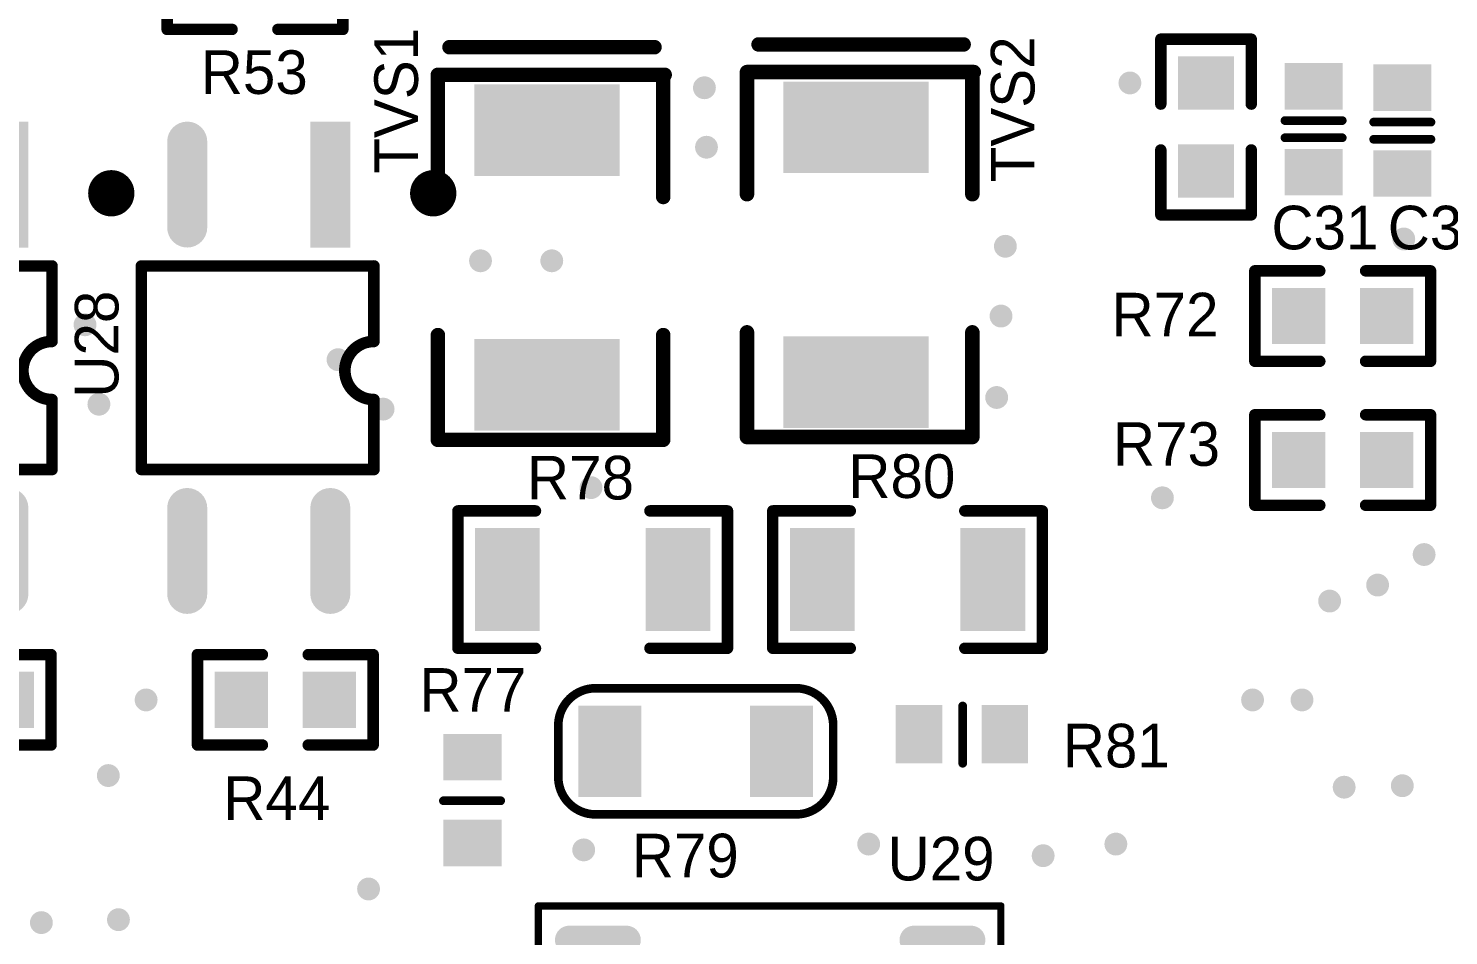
# Model space of a CAD drawing. Header units: millimetres. Extents: x -0.01 to 7.72, y -0.26 to 4.6.
# Drawn here: x 3.572 to 4.549, y 3.046 to 3.67 of the extents above; entities that cross this region are included whole.
import ezdxf

# ---------------------------------------------------------------- set-up
doc = ezdxf.new("R2010")
doc.units = ezdxf.units.MM
doc.header["$MEASUREMENT"] = 0
for name, color, linetype in [('TopOverlay', 2, 'Continuous'), ('TopPaste', 8, 'Continuous'), ('ViaHoleLayer', 16, 'Continuous')]:
    doc.layers.add(name, color=color, linetype=linetype)

# ---------------------------------------------------------------- blocks, each defined once
blk = doc.blocks.new('C0603SW_29')
at = {"layer": 'TopPaste'}
for points in [[(-0.016, -0.02), (-0.016, 0.02), (0.016, 0.02), (0.016, -0.02)], [(0.043, -0.02), (0.043, 0.02), (0.075, 0.02), (0.075, -0.02)]]:
    blk.add_hatch(color=8, dxfattribs=at).paths.add_polyline_path(points)
at = {"layer": 'TopOverlay', "const_width": 0.003}
for points in [[(0.02212, 0.01969, 1), (0.02512, 0.01969, 1)], [(0.03393, 0.01969, 1), (0.03693, 0.01969, 1)], [(0.02212, -0.01969, 1), (0.02512, -0.01969, 1)], [(0.03393, -0.01969, 1), (0.03693, -0.01969, 1)]]:
    blk.add_lwpolyline(points, format="xyb", close=True, dxfattribs=at)
at = {"layer": 'TopOverlay', "const_width": 0.006}
for points in [[(0.02362, 0.01969), (0.02362, -0.01969)], [(0.03543, 0.01969), (0.03543, -0.01969)]]:
    blk.add_lwpolyline(points, dxfattribs=at)
blk = doc.blocks.new('C0603SW_30')
at = {"layer": 'TopPaste'}
for points in [[(-0.016, -0.02), (-0.016, 0.02), (0.016, 0.02), (0.016, -0.02)], [(0.043, -0.02), (0.043, 0.02), (0.075, 0.02), (0.075, -0.02)]]:
    blk.add_hatch(color=8, dxfattribs=at).paths.add_polyline_path(points)
at = {"layer": 'TopOverlay', "const_width": 0.003}
for points in [[(0.02212, 0.01969, 1), (0.02512, 0.01969, 1)], [(0.03393, 0.01969, 1), (0.03693, 0.01969, 1)], [(0.02212, -0.01969, 1), (0.02512, -0.01969, 1)], [(0.03393, -0.01969, 1), (0.03693, -0.01969, 1)]]:
    blk.add_lwpolyline(points, format="xyb", close=True, dxfattribs=at)
at = {"layer": 'TopOverlay', "const_width": 0.006}
for points in [[(0.02362, -0.01969), (0.02362, 0.01969)], [(0.03543, -0.01969), (0.03543, 0.01969)]]:
    blk.add_lwpolyline(points, dxfattribs=at)
blk = doc.blocks.new('LC_0603_R_71')
at = {"layer": 'TopPaste'}
for points in [[(-0.04862, 0.01929), (-0.01201, 0.01929), (-0.01201, -0.01929), (-0.04862, -0.01929)], [(0.01201, 0.01929), (0.04862, 0.01929), (0.04862, -0.01929), (0.01201, -0.01929)]]:
    blk.add_hatch(color=8, dxfattribs=at).paths.add_polyline_path(points)
at = {"layer": 'TopOverlay', "const_width": 0.00787}
for points in [[(-0.06043, -0.0311), (-0.06043, 0.0311)], [(-0.01575, 0.0311), (-0.06043, 0.0311)], [(0.01575, 0.0311), (0.06043, 0.0311)], [(0.06043, -0.0311), (0.06043, 0.0311)], [(-0.01575, -0.0311), (-0.06043, -0.0311)], [(0.01575, -0.0311), (0.06043, -0.0311)]]:
    blk.add_lwpolyline(points, dxfattribs=at)
at = {"layer": 'TopOverlay', "const_width": 0.00394}
for points in [[(-0.0624, 0.0311, 1), (-0.05846, 0.0311, 1)], [(-0.0624, 0.0311, 1), (-0.05846, 0.0311, 1)], [(-0.01772, 0.0311, 1), (-0.01378, 0.0311, 1)], [(0.01378, 0.0311, 1), (0.01772, 0.0311, 1)], [(0.05846, 0.0311, 1), (0.0624, 0.0311, 1)], [(0.05846, 0.0311, 1), (0.0624, 0.0311, 1)], [(-0.0624, -0.0311, 1), (-0.05846, -0.0311, 1)], [(-0.0624, -0.0311, 1), (-0.05846, -0.0311, 1)], [(-0.01772, -0.0311, 1), (-0.01378, -0.0311, 1)], [(0.01378, -0.0311, 1), (0.01772, -0.0311, 1)], [(0.05846, -0.0311, 1), (0.0624, -0.0311, 1)], [(0.05846, -0.0311, 1), (0.0624, -0.0311, 1)]]:
    blk.add_lwpolyline(points, format="xyb", close=True, dxfattribs=at)
blk = doc.blocks.new('LC_0603_R_143')
at = {"layer": 'TopPaste'}
for points in [[(-0.04862, 0.01929), (-0.01201, 0.01929), (-0.01201, -0.01929), (-0.04862, -0.01929)], [(0.01201, 0.01929), (0.04862, 0.01929), (0.04862, -0.01929), (0.01201, -0.01929)]]:
    blk.add_hatch(color=8, dxfattribs=at).paths.add_polyline_path(points)
at = {"layer": 'TopOverlay', "const_width": 0.00787}
for points in [[(-0.06043, -0.0311), (-0.06043, 0.0311)], [(-0.06043, 0.0311), (-0.01575, 0.0311)], [(0.01575, 0.0311), (0.06043, 0.0311)], [(0.06043, -0.0311), (0.06043, 0.0311)], [(-0.06043, -0.0311), (-0.01575, -0.0311)], [(0.01575, -0.0311), (0.06043, -0.0311)]]:
    blk.add_lwpolyline(points, dxfattribs=at)
at = {"layer": 'TopOverlay', "const_width": 0.00394}
for points in [[(-0.0624, 0.0311, 1), (-0.05846, 0.0311, 1)], [(-0.0624, 0.0311, 1), (-0.05846, 0.0311, 1)], [(-0.01772, 0.0311, 1), (-0.01378, 0.0311, 1)], [(0.01378, 0.0311, 1), (0.01772, 0.0311, 1)], [(0.05846, 0.0311, 1), (0.0624, 0.0311, 1)], [(0.05846, 0.0311, 1), (0.0624, 0.0311, 1)], [(-0.0624, -0.0311, 1), (-0.05846, -0.0311, 1)], [(-0.0624, -0.0311, 1), (-0.05846, -0.0311, 1)], [(-0.01772, -0.0311, 1), (-0.01378, -0.0311, 1)], [(0.01378, -0.0311, 1), (0.01772, -0.0311, 1)], [(0.05846, -0.0311, 1), (0.0624, -0.0311, 1)], [(0.05846, -0.0311, 1), (0.0624, -0.0311, 1)]]:
    blk.add_lwpolyline(points, format="xyb", close=True, dxfattribs=at)
blk = doc.blocks.new('LC_0603_R_145')
at = {"layer": 'TopPaste'}
for points in [[(-0.04862, 0.01929), (-0.01201, 0.01929), (-0.01201, -0.01929), (-0.04862, -0.01929)], [(0.01201, 0.01929), (0.04862, 0.01929), (0.04862, -0.01929), (0.01201, -0.01929)]]:
    blk.add_hatch(color=8, dxfattribs=at).paths.add_polyline_path(points)
at = {"layer": 'TopOverlay', "const_width": 0.00787}
for points in [[(-0.06043, -0.0311), (-0.06043, 0.0311)], [(-0.06043, 0.0311), (-0.01575, 0.0311)], [(0.01575, 0.0311), (0.06043, 0.0311)], [(0.06043, -0.0311), (0.06043, 0.0311)], [(-0.06043, -0.0311), (-0.01575, -0.0311)], [(0.01575, -0.0311), (0.06043, -0.0311)]]:
    blk.add_lwpolyline(points, dxfattribs=at)
at = {"layer": 'TopOverlay', "const_width": 0.00394}
for points in [[(-0.0624, 0.0311, 1), (-0.05846, 0.0311, 1)], [(-0.0624, 0.0311, 1), (-0.05846, 0.0311, 1)], [(-0.01772, 0.0311, 1), (-0.01378, 0.0311, 1)], [(0.01378, 0.0311, 1), (0.01772, 0.0311, 1)], [(0.05846, 0.0311, 1), (0.0624, 0.0311, 1)], [(0.05846, 0.0311, 1), (0.0624, 0.0311, 1)], [(-0.0624, -0.0311, 1), (-0.05846, -0.0311, 1)], [(-0.0624, -0.0311, 1), (-0.05846, -0.0311, 1)], [(-0.01772, -0.0311, 1), (-0.01378, -0.0311, 1)], [(0.01378, -0.0311, 1), (0.01772, -0.0311, 1)], [(0.05846, -0.0311, 1), (0.0624, -0.0311, 1)], [(0.05846, -0.0311, 1), (0.0624, -0.0311, 1)]]:
    blk.add_lwpolyline(points, format="xyb", close=True, dxfattribs=at)
blk = doc.blocks.new('LC_0603_R_154')
at = {"layer": 'TopPaste'}
for points in [[(-0.04862, 0.01929), (-0.01201, 0.01929), (-0.01201, -0.01929), (-0.04862, -0.01929)], [(0.01201, 0.01929), (0.04862, 0.01929), (0.04862, -0.01929), (0.01201, -0.01929)]]:
    blk.add_hatch(color=8, dxfattribs=at).paths.add_polyline_path(points)
at = {"layer": 'TopOverlay', "const_width": 0.00787}
for points in [[(-0.06043, -0.0311), (-0.06043, 0.0311)], [(-0.06043, 0.0311), (-0.01575, 0.0311)], [(0.01575, 0.0311), (0.06043, 0.0311)], [(0.06043, -0.0311), (0.06043, 0.0311)], [(-0.06043, -0.0311), (-0.01575, -0.0311)], [(0.01575, -0.0311), (0.06043, -0.0311)]]:
    blk.add_lwpolyline(points, dxfattribs=at)
at = {"layer": 'TopOverlay', "const_width": 0.00394}
for points in [[(-0.0624, 0.0311, 1), (-0.05846, 0.0311, 1)], [(-0.0624, 0.0311, 1), (-0.05846, 0.0311, 1)], [(-0.01772, 0.0311, 1), (-0.01378, 0.0311, 1)], [(0.01378, 0.0311, 1), (0.01772, 0.0311, 1)], [(0.05846, 0.0311, 1), (0.0624, 0.0311, 1)], [(0.05846, 0.0311, 1), (0.0624, 0.0311, 1)], [(-0.0624, -0.0311, 1), (-0.05846, -0.0311, 1)], [(-0.0624, -0.0311, 1), (-0.05846, -0.0311, 1)], [(-0.01772, -0.0311, 1), (-0.01378, -0.0311, 1)], [(0.01378, -0.0311, 1), (0.01772, -0.0311, 1)], [(0.05846, -0.0311, 1), (0.0624, -0.0311, 1)], [(0.05846, -0.0311, 1), (0.0624, -0.0311, 1)]]:
    blk.add_lwpolyline(points, format="xyb", close=True, dxfattribs=at)
blk = doc.blocks.new('LC_0603_R_173')
at = {"layer": 'TopPaste'}
for points in [[(-0.04862, 0.01929), (-0.01201, 0.01929), (-0.01201, -0.01929), (-0.04862, -0.01929)], [(0.01201, 0.01929), (0.04862, 0.01929), (0.04862, -0.01929), (0.01201, -0.01929)]]:
    blk.add_hatch(color=8, dxfattribs=at).paths.add_polyline_path(points)
at = {"layer": 'TopOverlay', "const_width": 0.00787}
for points in [[(-0.06043, -0.0311), (-0.06043, 0.0311)], [(-0.06043, 0.0311), (-0.01575, 0.0311)], [(0.01575, 0.0311), (0.06043, 0.0311)], [(0.06043, -0.0311), (0.06043, 0.0311)], [(-0.06043, -0.0311), (-0.01575, -0.0311)], [(0.01575, -0.0311), (0.06043, -0.0311)]]:
    blk.add_lwpolyline(points, dxfattribs=at)
at = {"layer": 'TopOverlay', "const_width": 0.00394}
for points in [[(-0.0624, 0.0311, 1), (-0.05846, 0.0311, 1)], [(-0.0624, 0.0311, 1), (-0.05846, 0.0311, 1)], [(-0.01772, 0.0311, 1), (-0.01378, 0.0311, 1)], [(0.01378, 0.0311, 1), (0.01772, 0.0311, 1)], [(0.05846, 0.0311, 1), (0.0624, 0.0311, 1)], [(0.05846, 0.0311, 1), (0.0624, 0.0311, 1)], [(-0.0624, -0.0311, 1), (-0.05846, -0.0311, 1)], [(-0.0624, -0.0311, 1), (-0.05846, -0.0311, 1)], [(-0.01772, -0.0311, 1), (-0.01378, -0.0311, 1)], [(0.01378, -0.0311, 1), (0.01772, -0.0311, 1)], [(0.05846, -0.0311, 1), (0.0624, -0.0311, 1)], [(0.05846, -0.0311, 1), (0.0624, -0.0311, 1)]]:
    blk.add_lwpolyline(points, format="xyb", close=True, dxfattribs=at)
blk = doc.blocks.new('LC_0603_R_174')
at = {"layer": 'TopPaste'}
for points in [[(-0.04862, 0.01929), (-0.01201, 0.01929), (-0.01201, -0.01929), (-0.04862, -0.01929)], [(0.01201, 0.01929), (0.04862, 0.01929), (0.04862, -0.01929), (0.01201, -0.01929)]]:
    blk.add_hatch(color=8, dxfattribs=at).paths.add_polyline_path(points)
at = {"layer": 'TopOverlay', "const_width": 0.00787}
for points in [[(-0.06043, -0.0311), (-0.06043, 0.0311)], [(-0.06043, 0.0311), (-0.01575, 0.0311)], [(0.01575, 0.0311), (0.06043, 0.0311)], [(0.06043, -0.0311), (0.06043, 0.0311)], [(-0.06043, -0.0311), (-0.01575, -0.0311)], [(0.01575, -0.0311), (0.06043, -0.0311)]]:
    blk.add_lwpolyline(points, dxfattribs=at)
at = {"layer": 'TopOverlay', "const_width": 0.00394}
for points in [[(-0.0624, 0.0311, 1), (-0.05846, 0.0311, 1)], [(-0.0624, 0.0311, 1), (-0.05846, 0.0311, 1)], [(-0.01772, 0.0311, 1), (-0.01378, 0.0311, 1)], [(0.01378, 0.0311, 1), (0.01772, 0.0311, 1)], [(0.05846, 0.0311, 1), (0.0624, 0.0311, 1)], [(0.05846, 0.0311, 1), (0.0624, 0.0311, 1)], [(-0.0624, -0.0311, 1), (-0.05846, -0.0311, 1)], [(-0.0624, -0.0311, 1), (-0.05846, -0.0311, 1)], [(-0.01772, -0.0311, 1), (-0.01378, -0.0311, 1)], [(0.01378, -0.0311, 1), (0.01772, -0.0311, 1)], [(0.05846, -0.0311, 1), (0.0624, -0.0311, 1)], [(0.05846, -0.0311, 1), (0.0624, -0.0311, 1)]]:
    blk.add_lwpolyline(points, format="xyb", close=True, dxfattribs=at)
blk = doc.blocks.new('R0603SW_178')
at = {"layer": 'TopPaste'}
for points in [[(-0.016, -0.02), (-0.016, 0.02), (0.016, 0.02), (0.016, -0.02)], [(0.043, -0.02), (0.043, 0.02), (0.075, 0.02), (0.075, -0.02)]]:
    blk.add_hatch(color=8, dxfattribs=at).paths.add_polyline_path(points)
at = {"layer": 'TopOverlay', "const_width": 0.006}
blk.add_lwpolyline([(0.029, 0.02), (0.029, -0.01937)], dxfattribs=at)
at = {"layer": 'TopOverlay', "const_width": 0.003}
for points in [[(0.0275, 0.02, 1), (0.0305, 0.02, 1)], [(0.0275, -0.01937, 1), (0.0305, -0.01937, 1)]]:
    blk.add_lwpolyline(points, format="xyb", close=True, dxfattribs=at)
blk = doc.blocks.new('1206_R_179')
at = {"layer": 'TopPaste'}
for points in [[(-0.08091, 0.03543), (-0.03642, 0.03543), (-0.03642, -0.03543), (-0.08091, -0.03543)], [(0.03642, 0.03543), (0.08091, 0.03543), (0.08091, -0.03543), (0.03642, -0.03543)]]:
    blk.add_hatch(color=8, dxfattribs=at).paths.add_polyline_path(points)
at = {"layer": 'TopOverlay', "const_width": 0.00787}
for points in [[(-0.03937, 0.04724), (-0.09272, 0.04724)], [(-0.09272, 0.04724), (-0.09272, -0.04724)], [(0.09272, 0.04724), (0.03937, 0.04724)], [(0.09272, 0.04724), (0.09272, -0.04724)], [(-0.03937, -0.04724), (-0.09272, -0.04724)], [(0.09272, -0.04724), (0.03937, -0.04724)]]:
    blk.add_lwpolyline(points, dxfattribs=at)
at = {"layer": 'TopOverlay', "const_width": 0.00394}
for points in [[(-0.09469, 0.04724, 1), (-0.09075, 0.04724, 1)], [(-0.09469, 0.04724, 1), (-0.09075, 0.04724, 1)], [(-0.04134, 0.04724, 1), (-0.0374, 0.04724, 1)], [(0.0374, 0.04724, 1), (0.04134, 0.04724, 1)], [(0.09075, 0.04724, 1), (0.09469, 0.04724, 1)], [(0.09075, 0.04724, 1), (0.09469, 0.04724, 1)], [(-0.09469, -0.04724, 1), (-0.09075, -0.04724, 1)], [(-0.09469, -0.04724, 1), (-0.09075, -0.04724, 1)], [(-0.04134, -0.04724, 1), (-0.0374, -0.04724, 1)], [(0.0374, -0.04724, 1), (0.04134, -0.04724, 1)], [(0.09075, -0.04724, 1), (0.09469, -0.04724, 1)], [(0.09075, -0.04724, 1), (0.09469, -0.04724, 1)]]:
    blk.add_lwpolyline(points, format="xyb", close=True, dxfattribs=at)
blk = doc.blocks.new('R1206_180')
at = {"layer": 'TopPaste'}
for points in [[(-0.08071, 0.0315), (-0.0374, 0.0315), (-0.0374, -0.03149), (-0.08071, -0.03149)], [(0.0374, 0.0315), (0.08071, 0.0315), (0.08071, -0.03149), (0.0374, -0.03149)]]:
    blk.add_hatch(color=8, dxfattribs=at).paths.add_polyline_path(points)
at = {"layer": 'TopOverlay', "const_width": 0.00591}
for points in [[(-0.09449, 0.01969, -0.414215), (-0.06693, 0.04331)], [(0.06693, 0.04331, -0.414215), (0.09449, 0.01969)], [(-0.06693, -0.04331, -0.414215), (-0.09449, -0.01968)], [(0.09449, -0.01968, -0.414215), (0.06693, -0.04331)]]:
    blk.add_lwpolyline(points, format="xyb", dxfattribs=at)
for points in [[(0, 0.04331), (-0.06693, 0.04331)], [(0.06693, 0.04331), (-0.06693, 0.04331)], [(-0.09449, 0.01969), (-0.09449, -0.01968)], [(0.09449, 0.01969), (0.09449, -0.01968)], [(0.06693, -0.04331), (-0.06693, -0.04331)]]:
    blk.add_lwpolyline(points, dxfattribs=at)
at = {"layer": 'TopOverlay', "const_width": 0.00295}
for points in [[(-0.06841, 0.04331, 1), (-0.06545, 0.04331, 1)], [(-0.06841, 0.04331, 1), (-0.06545, 0.04331, 1)], [(-0.06841, 0.04331, 1), (-0.06545, 0.04331, 1)], [(-0.00148, 0.04331, 1), (0.00147, 0.04331, 1)], [(0.06545, 0.04331, 1), (0.0684, 0.04331, 1)], [(0.06545, 0.04331, 1), (0.06841, 0.04331, 1)], [(-0.09597, 0.01969, 1), (-0.09301, 0.01969, 1)], [(-0.09596, 0.01969, 1), (-0.09301, 0.01969, 1)], [(0.09301, 0.01969, 1), (0.09596, 0.01969, 1)], [(0.09301, 0.01969, 1), (0.09596, 0.01969, 1)], [(-0.09597, -0.01968, 1), (-0.09301, -0.01968, 1)], [(-0.09596, -0.01968, 1), (-0.09301, -0.01968, 1)], [(0.09301, -0.01968, 1), (0.09596, -0.01968, 1)], [(0.09301, -0.01968, 1), (0.09596, -0.01968, 1)], [(-0.06841, -0.04331, 1), (-0.06545, -0.04331, 1)], [(-0.06841, -0.04331, 1), (-0.06545, -0.04331, 1)], [(0.06545, -0.04331, 1), (0.0684, -0.04331, 1)], [(0.06545, -0.04331, 1), (0.06841, -0.04331, 1)]]:
    blk.add_lwpolyline(points, format="xyb", close=True, dxfattribs=at)
blk = doc.blocks.new('1206_R_181')
at = {"layer": 'TopPaste'}
for points in [[(-0.08091, 0.03543), (-0.03642, 0.03543), (-0.03642, -0.03543), (-0.08091, -0.03543)], [(0.03642, 0.03543), (0.08091, 0.03543), (0.08091, -0.03543), (0.03642, -0.03543)]]:
    blk.add_hatch(color=8, dxfattribs=at).paths.add_polyline_path(points)
at = {"layer": 'TopOverlay', "const_width": 0.00787}
for points in [[(-0.09272, 0.04724), (-0.03937, 0.04724)], [(-0.09272, -0.04724), (-0.09272, 0.04724)], [(0.03937, 0.04724), (0.09272, 0.04724)], [(0.09272, -0.04724), (0.09272, 0.04724)], [(-0.09272, -0.04724), (-0.03937, -0.04724)], [(0.03937, -0.04724), (0.09272, -0.04724)]]:
    blk.add_lwpolyline(points, dxfattribs=at)
at = {"layer": 'TopOverlay', "const_width": 0.00394}
for points in [[(-0.09469, 0.04724, 1), (-0.09075, 0.04724, 1)], [(-0.09469, 0.04724, 1), (-0.09075, 0.04724, 1)], [(-0.04134, 0.04724, 1), (-0.0374, 0.04724, 1)], [(0.0374, 0.04724, 1), (0.04134, 0.04724, 1)], [(0.09075, 0.04724, 1), (0.09469, 0.04724, 1)], [(0.09075, 0.04724, 1), (0.09469, 0.04724, 1)], [(-0.09469, -0.04724, 1), (-0.09075, -0.04724, 1)], [(-0.09469, -0.04724, 1), (-0.09075, -0.04724, 1)], [(-0.04134, -0.04724, 1), (-0.0374, -0.04724, 1)], [(0.0374, -0.04724, 1), (0.04134, -0.04724, 1)], [(0.09075, -0.04724, 1), (0.09469, -0.04724, 1)], [(0.09075, -0.04724, 1), (0.09469, -0.04724, 1)]]:
    blk.add_lwpolyline(points, format="xyb", close=True, dxfattribs=at)
blk = doc.blocks.new('R0603SW_182')
at = {"layer": 'TopPaste'}
for points in [[(-0.016, -0.02), (-0.016, 0.02), (0.016, 0.02), (0.016, -0.02)], [(0.043, -0.02), (0.043, 0.02), (0.075, 0.02), (0.075, -0.02)]]:
    blk.add_hatch(color=8, dxfattribs=at).paths.add_polyline_path(points)
at = {"layer": 'TopOverlay', "const_width": 0.006}
blk.add_lwpolyline([(0.029, 0.02), (0.029, -0.01937)], dxfattribs=at)
at = {"layer": 'TopOverlay', "const_width": 0.003}
for points in [[(0.0275, 0.02, 1), (0.0305, 0.02, 1)], [(0.0275, -0.01937, 1), (0.0305, -0.01937, 1)]]:
    blk.add_lwpolyline(points, format="xyb", close=True, dxfattribs=at)
blk = doc.blocks.new('DO_214AA_254')
at = {"layer": 'TopPaste'}
for points in [[(-0.20677, -0.05), (-0.20677, 0.05), (-0.14378, 0.05), (-0.14378, -0.05)], [(-0.0315, -0.05), (-0.0315, 0.05), (0.0315, 0.05), (0.0315, -0.05)]]:
    blk.add_hatch(color=8, dxfattribs=at).paths.add_polyline_path(points)
at = {"layer": 'TopOverlay', "const_width": 0.01}
for points in [[(-0.213, 0.075), (-0.213, -0.08)], [(-0.213, 0.075), (-0.141, 0.075)], [(-0.046, 0.075), (0.038, 0.075)], [(0.038, 0.075), (0.038, -0.081)], [(0.057, 0.067), (0.057, -0.074)], [(-0.213, -0.08), (-0.141, -0.08)], [(-0.046, -0.08), (0.038, -0.08)]]:
    blk.add_lwpolyline(points, dxfattribs=at)
at = {"layer": 'TopOverlay', "const_width": 0.005}
for points in [[(-0.2155, 0.075, 1), (-0.2105, 0.075, 1)], [(-0.2155, 0.075, 1), (-0.2105, 0.075, 1)], [(-0.1435, 0.075, 1), (-0.1385, 0.075, 1)], [(-0.0485, 0.075, 1), (-0.0435, 0.075, 1)], [(0.0355, 0.075, 1), (0.0405, 0.075, 1)], [(0.0355, 0.075, 1), (0.0405, 0.075, 1)], [(0.0545, 0.067, 1), (0.0595, 0.067, 1)], [(-0.2155, -0.08, 1), (-0.2105, -0.08, 1)], [(-0.2155, -0.08, 1), (-0.2105, -0.08, 1)], [(-0.1435, -0.08, 1), (-0.1385, -0.08, 1)], [(-0.0485, -0.08, 1), (-0.0435, -0.08, 1)], [(0.0355, -0.08, 1), (0.0405, -0.08, 1)], [(0.0355, -0.081, 1), (0.0405, -0.081, 1)], [(0.0545, -0.074, 1), (0.0595, -0.074, 1)]]:
    blk.add_lwpolyline(points, format="xyb", close=True, dxfattribs=at)
blk = doc.blocks.new('DO_214AA_255')
at = {"layer": 'TopPaste'}
for points in [[(-0.20677, -0.05), (-0.20677, 0.05), (-0.14378, 0.05), (-0.14378, -0.05)], [(-0.0315, -0.05), (-0.0315, 0.05), (0.0315, 0.05), (0.0315, -0.05)]]:
    blk.add_hatch(color=8, dxfattribs=at).paths.add_polyline_path(points)
at = {"layer": 'TopOverlay', "const_width": 0.01}
for points in [[(-0.213, 0.075), (-0.213, -0.08)], [(-0.213, 0.075), (-0.141, 0.075)], [(-0.046, 0.075), (0.038, 0.075)], [(0.038, 0.075), (0.038, -0.081)], [(0.057, 0.067), (0.057, -0.074)], [(-0.213, -0.08), (-0.141, -0.08)], [(-0.046, -0.08), (0.038, -0.08)]]:
    blk.add_lwpolyline(points, dxfattribs=at)
at = {"layer": 'TopOverlay', "const_width": 0.005}
for points in [[(-0.2155, 0.075, 1), (-0.2105, 0.075, 1)], [(-0.2155, 0.075, 1), (-0.2105, 0.075, 1)], [(-0.1435, 0.075, 1), (-0.1385, 0.075, 1)], [(-0.0485, 0.075, 1), (-0.0435, 0.075, 1)], [(0.0355, 0.075, 1), (0.0405, 0.075, 1)], [(0.0355, 0.075, 1), (0.0405, 0.075, 1)], [(0.0545, 0.067, 1), (0.0595, 0.067, 1)], [(-0.2155, -0.08, 1), (-0.2105, -0.08, 1)], [(-0.2155, -0.08, 1), (-0.2105, -0.08, 1)], [(-0.1435, -0.08, 1), (-0.1385, -0.08, 1)], [(-0.0485, -0.08, 1), (-0.0435, -0.08, 1)], [(0.0355, -0.08, 1), (0.0405, -0.08, 1)], [(0.0355, -0.081, 1), (0.0405, -0.081, 1)], [(0.0545, -0.074, 1), (0.0595, -0.074, 1)]]:
    blk.add_lwpolyline(points, format="xyb", close=True, dxfattribs=at)
blk = doc.blocks.new('SOP4_M_283')
at = {"layer": 'TopPaste'}
blk.add_hatch(color=8, dxfattribs=at).paths.add_polyline_path([(-0.16929, 0.03543), (-0.16929, 0.06299), (-0.08268, 0.06299), (-0.08268, 0.03543)])
h = blk.add_hatch(color=8, dxfattribs=at)
edge = h.paths.add_edge_path()
edge.add_arc((0.15551, 0.04921), 0.01378, 270, 450)
edge.add_line((0.15551, 0.06299), (0.09646, 0.06299))
edge.add_arc((0.09646, 0.04921), 0.01378, 90, 270)
edge.add_line((0.09646, 0.03543), (0.15551, 0.03543))
h = blk.add_hatch(color=8, dxfattribs=at)
edge = h.paths.add_edge_path()
edge.add_arc((-0.09646, -0.04921), 0.01378, 270, 450)
edge.add_line((-0.09646, -0.03543), (-0.15551, -0.03543))
edge.add_arc((-0.15551, -0.04921), 0.01378, 90, 270)
edge.add_line((-0.15551, -0.06299), (-0.09646, -0.06299))
h = blk.add_hatch(color=8, dxfattribs=at)
edge = h.paths.add_edge_path()
edge.add_arc((0.15551, -0.04921), 0.01378, 270, 450)
edge.add_line((0.15551, -0.03543), (0.09646, -0.03543))
edge.add_arc((0.09646, -0.04921), 0.01378, 90, 270)
edge.add_line((0.09646, -0.06299), (0.15551, -0.06299))
at = {"layer": 'TopOverlay'}
for points, const_width in [([(-0.11392, 0.12, 1), (-0.12608, 0.12, 1)], 0.01969), ([(-0.131, 0.12, 1), (-0.12116, 0.12, 1)], 0.00984), ([(-0.11884, 0.12, 1), (-0.109, 0.12, 1)], 0.00984), ([(-0.072, 0.07921, 1), (-0.068, 0.07921, 1)], 0.004), ([(-0.07197, 0.07921, 1), (-0.06803, 0.07921, 1)], 0.00394), ([(-0.02011, 0.07921, 1), (-0.01611, 0.07921, 1)], 0.004), ([(-0.02011, 0.07921, 1), (-0.01611, 0.07921, 1)], 0.004), ([(0.01989, 0.07921, 1), (0.02389, 0.07921, 1)], 0.004), ([(0.01989, 0.07921, 1), (0.02389, 0.07921, 1)], 0.004), ([(0.068, 0.07921, 1), (0.072, 0.07921, 1)], 0.004), ([(0.06803, 0.07921, 1), (0.07197, 0.07921, 1)], 0.00394), ([(-0.00011, 0.05921, 1), (0.00389, 0.05921, 1)], 0.004), ([(-0.00011, 0.05921, 1), (0.00389, 0.05921, 1)], 0.004), ([(-0.07197, -0.08079, 1), (-0.06803, -0.08079, 1)], 0.00394), ([(-0.07197, -0.08079, 1), (-0.06803, -0.08079, 1)], 0.00394), ([(0.06803, -0.08079, 1), (0.07197, -0.08079, 1)], 0.00394), ([(0.06803, -0.08079, 1), (0.07197, -0.08079, 1)], 0.00394)]:
    blk.add_lwpolyline(points, format="xyb", close=True, dxfattribs=dict(at, const_width=const_width))
for points, const_width in [([(-0.01811, 0.07921), (-0.07, 0.07921)], 0.008), ([(-0.07, -0.08079), (-0.07, 0.07921)], 0.00787), ([(0.07, 0.07921), (0.02189, 0.07921)], 0.008), ([(0.07, -0.08079), (0.07, 0.07921)], 0.00787), ([(0.07, -0.08079), (-0.07, -0.08079)], 0.00787)]:
    blk.add_lwpolyline(points, dxfattribs=dict(at, const_width=const_width))
at = {"layer": 'TopOverlay', "const_width": 0.008}
for points in [[(0.00189, 0.05921, -0.414214), (-0.01811, 0.07921)], [(0.02189, 0.07921, -0.414214), (0.00189, 0.05921)]]:
    blk.add_lwpolyline(points, format="xyb", dxfattribs=at)
blk = doc.blocks.new('SOP4_M_284')
at = {"layer": 'TopPaste'}
blk.add_hatch(color=8, dxfattribs=at).paths.add_polyline_path([(-0.16929, 0.03543), (-0.16929, 0.06299), (-0.08268, 0.06299), (-0.08268, 0.03543)])
h = blk.add_hatch(color=8, dxfattribs=at)
edge = h.paths.add_edge_path()
edge.add_arc((0.15551, 0.04921), 0.01378, 270, 450)
edge.add_line((0.15551, 0.06299), (0.09646, 0.06299))
edge.add_arc((0.09646, 0.04921), 0.01378, 90, 270)
edge.add_line((0.09646, 0.03543), (0.15551, 0.03543))
h = blk.add_hatch(color=8, dxfattribs=at)
edge = h.paths.add_edge_path()
edge.add_arc((-0.09646, -0.04921), 0.01378, 270, 450)
edge.add_line((-0.09646, -0.03543), (-0.15551, -0.03543))
edge.add_arc((-0.15551, -0.04921), 0.01378, 90, 270)
edge.add_line((-0.15551, -0.06299), (-0.09646, -0.06299))
h = blk.add_hatch(color=8, dxfattribs=at)
edge = h.paths.add_edge_path()
edge.add_arc((0.15551, -0.04921), 0.01378, 270, 450)
edge.add_line((0.15551, -0.03543), (0.09646, -0.03543))
edge.add_arc((0.09646, -0.04921), 0.01378, 90, 270)
edge.add_line((0.09646, -0.06299), (0.15551, -0.06299))
at = {"layer": 'TopOverlay'}
for points, const_width in [([(-0.11392, 0.12, 1), (-0.12608, 0.12, 1)], 0.01969), ([(-0.131, 0.12, 1), (-0.12116, 0.12, 1)], 0.00984), ([(-0.11884, 0.12, 1), (-0.109, 0.12, 1)], 0.00984), ([(-0.072, 0.07921, 1), (-0.068, 0.07921, 1)], 0.004), ([(-0.07197, 0.07921, 1), (-0.06803, 0.07921, 1)], 0.00394), ([(-0.02011, 0.07921, 1), (-0.01611, 0.07921, 1)], 0.004), ([(-0.02011, 0.07921, 1), (-0.01611, 0.07921, 1)], 0.004), ([(0.01989, 0.07921, 1), (0.02389, 0.07921, 1)], 0.004), ([(0.01989, 0.07921, 1), (0.02389, 0.07921, 1)], 0.004), ([(0.068, 0.07921, 1), (0.072, 0.07921, 1)], 0.004), ([(0.06803, 0.07921, 1), (0.07197, 0.07921, 1)], 0.00394), ([(-0.00011, 0.05921, 1), (0.00389, 0.05921, 1)], 0.004), ([(-0.00011, 0.05921, 1), (0.00389, 0.05921, 1)], 0.004), ([(-0.07197, -0.08079, 1), (-0.06803, -0.08079, 1)], 0.00394), ([(-0.07197, -0.08079, 1), (-0.06803, -0.08079, 1)], 0.00394), ([(0.06803, -0.08079, 1), (0.07197, -0.08079, 1)], 0.00394), ([(0.06803, -0.08079, 1), (0.07197, -0.08079, 1)], 0.00394)]:
    blk.add_lwpolyline(points, format="xyb", close=True, dxfattribs=dict(at, const_width=const_width))
for points, const_width in [([(-0.01811, 0.07921), (-0.07, 0.07921)], 0.008), ([(-0.07, -0.08079), (-0.07, 0.07921)], 0.00787), ([(0.07, 0.07921), (0.02189, 0.07921)], 0.008), ([(0.07, -0.08079), (0.07, 0.07921)], 0.00787), ([(0.07, -0.08079), (-0.07, -0.08079)], 0.00787)]:
    blk.add_lwpolyline(points, dxfattribs=dict(at, const_width=const_width))
at = {"layer": 'TopOverlay', "const_width": 0.008}
for points in [[(0.00189, 0.05921, -0.414214), (-0.01811, 0.07921)], [(0.02189, 0.07921, -0.414214), (0.00189, 0.05921)]]:
    blk.add_lwpolyline(points, format="xyb", dxfattribs=at)
blk = doc.blocks.new('SOP8_285')
at = {"layer": 'TopPaste'}
h = blk.add_hatch(color=8, dxfattribs=at)
edge = h.paths.add_edge_path()
edge.add_arc((-0.09882, 0.075), 0.00984, 270, 450)
edge.add_line((-0.09882, 0.08484), (-0.13819, 0.08484))
edge.add_arc((-0.13819, 0.075), 0.00984, 90, 270)
edge.add_line((-0.13819, 0.06516), (-0.09882, 0.06516))
h = blk.add_hatch(color=8, dxfattribs=at)
edge = h.paths.add_edge_path()
edge.add_arc((0.13819, 0.075), 0.00984, 270, 450)
edge.add_line((0.13819, 0.08484), (0.09882, 0.08484))
edge.add_arc((0.09882, 0.075), 0.00984, 90, 270)
edge.add_line((0.09882, 0.06516), (0.13819, 0.06516))
h = blk.add_hatch(color=8, dxfattribs=at)
edge = h.paths.add_edge_path()
edge.add_arc((-0.09882, 0.025), 0.00984, 270, 450)
edge.add_line((-0.09882, 0.03484), (-0.13819, 0.03484))
edge.add_arc((-0.13819, 0.025), 0.00984, 90, 270)
edge.add_line((-0.13819, 0.01516), (-0.09882, 0.01516))
h = blk.add_hatch(color=8, dxfattribs=at)
edge = h.paths.add_edge_path()
edge.add_arc((0.13819, 0.025), 0.00984, 270, 450)
edge.add_line((0.13819, 0.03484), (0.09882, 0.03484))
edge.add_arc((0.09882, 0.025), 0.00984, 90, 270)
edge.add_line((0.09882, 0.01516), (0.13819, 0.01516))
h = blk.add_hatch(color=8, dxfattribs=at)
edge = h.paths.add_edge_path()
edge.add_arc((-0.09882, -0.025), 0.00984, 270, 450)
edge.add_line((-0.09882, -0.01516), (-0.13819, -0.01516))
edge.add_arc((-0.13819, -0.025), 0.00984, 90, 270)
edge.add_line((-0.13819, -0.03484), (-0.09882, -0.03484))
h = blk.add_hatch(color=8, dxfattribs=at)
edge = h.paths.add_edge_path()
edge.add_arc((0.13819, -0.025), 0.00984, 270, 450)
edge.add_line((0.13819, -0.01516), (0.09882, -0.01516))
edge.add_arc((0.09882, -0.025), 0.00984, 90, 270)
edge.add_line((0.09882, -0.03484), (0.13819, -0.03484))
h = blk.add_hatch(color=8, dxfattribs=at)
edge = h.paths.add_edge_path()
edge.add_arc((-0.09882, -0.075), 0.00984, 270, 450)
edge.add_line((-0.09882, -0.06516), (-0.13819, -0.06516))
edge.add_arc((-0.13819, -0.075), 0.00984, 90, 270)
edge.add_line((-0.13819, -0.08484), (-0.09882, -0.08484))
blk.add_hatch(color=8, dxfattribs=at).paths.add_polyline_path([(0.14803, -0.08484), (0.08898, -0.08484), (0.08898, -0.06516), (0.14803, -0.06516)])
at = {"layer": 'TopOverlay', "const_width": 0.005}
for points in [[(-0.15945, -0.09842), (-0.15945, 0.09843)], [(-0.15945, 0.09843), (0.15866, 0.09843)], [(0.15866, -0.09842), (0.15866, 0.09843)], [(-0.0315, -0.09842), (-0.00394, -0.07087)], [(-0.00394, -0.07087), (0, -0.06693)], [(-0.00394, -0.07087), (-0.00394, -0.07087)], [(0, -0.06693), (0.03149, -0.09842)], [(-0.15945, -0.09842), (-0.0315, -0.09842)], [(0.03149, -0.09842), (0.15866, -0.09842)]]:
    blk.add_lwpolyline(points, dxfattribs=at)
at = {"layer": 'TopOverlay', "const_width": 0.0025}
for points in [[(-0.1607, 0.09843, 1), (-0.1582, 0.09843, 1)], [(-0.1607, 0.09843, 1), (-0.1582, 0.09843, 1)], [(0.15741, 0.09843, 1), (0.15991, 0.09843, 1)], [(0.15741, 0.09843, 1), (0.15991, 0.09843, 1)], [(-0.00519, -0.07087, 1), (-0.00269, -0.07087, 1)], [(-0.00519, -0.07087, 1), (-0.00269, -0.07087, 1)], [(-0.00519, -0.07087, 1), (-0.00269, -0.07087, 1)], [(-0.00519, -0.07087, 1), (-0.00269, -0.07087, 1)], [(-0.00125, -0.06693, 1), (0.00125, -0.06693, 1)], [(-0.00125, -0.06693, 1), (0.00125, -0.06693, 1)], [(-0.1607, -0.09842, 1), (-0.1582, -0.09842, 1)], [(-0.1607, -0.09842, 1), (-0.1582, -0.09842, 1)], [(-0.03275, -0.09842, 1), (-0.03025, -0.09842, 1)], [(-0.03275, -0.09842, 1), (-0.03025, -0.09842, 1)], [(0.03024, -0.09842, 1), (0.03274, -0.09842, 1)], [(0.03024, -0.09842, 1), (0.03274, -0.09842, 1)], [(0.15741, -0.09842, 1), (0.15991, -0.09842, 1)], [(0.15741, -0.09842, 1), (0.15991, -0.09842, 1)]]:
    blk.add_lwpolyline(points, format="xyb", close=True, dxfattribs=at)

msp = doc.modelspace()

# ---------------------------------------------------------------- hatches: boundary and pattern name
at = {"layer": 'ViaHoleLayer'}
h = msp.add_hatch(color=16, dxfattribs=at)
edge = h.paths.add_edge_path()
edge.add_arc((4.03702, 3.62913), 0.00787, 0, 360)
h = msp.add_hatch(color=16, dxfattribs=at)
edge = h.paths.add_edge_path()
edge.add_arc((4.32966, 3.63244), 0.00787, 0, 360)
h = msp.add_hatch(color=16, dxfattribs=at)
edge = h.paths.add_edge_path()
edge.add_arc((4.03844, 3.58824), 0.00787, 0, 360)
h = msp.add_hatch(color=16, dxfattribs=at)
edge = h.paths.add_edge_path()
edge.add_arc((4.24402, 3.52013), 0.00787, 0, 360)
h = msp.add_hatch(color=16, dxfattribs=at)
edge = h.paths.add_edge_path()
edge.add_arc((4.51802, 3.52513), 0.00787, 0, 360)
h = msp.add_hatch(color=16, dxfattribs=at)
edge = h.paths.add_edge_path()
edge.add_arc((3.88302, 3.51013), 0.00787, 0, 360)
h = msp.add_hatch(color=16, dxfattribs=at)
edge = h.paths.add_edge_path()
edge.add_arc((3.93202, 3.51013), 0.00787, 0, 360)
h = msp.add_hatch(color=16, dxfattribs=at)
edge = h.paths.add_edge_path()
edge.add_arc((4.24102, 3.47213), 0.00787, 0, 360)
h = msp.add_hatch(color=16, dxfattribs=at)
edge = h.paths.add_edge_path()
edge.add_arc((3.61102, 3.46613), 0.00787, 0, 360)
h = msp.add_hatch(color=16, dxfattribs=at)
edge = h.paths.add_edge_path()
edge.add_arc((3.78502, 3.44213), 0.00787, 0, 360)
h = msp.add_hatch(color=16, dxfattribs=at)
edge = h.paths.add_edge_path()
edge.add_arc((3.62056, 3.41149), 0.00787, 0, 360)
h = msp.add_hatch(color=16, dxfattribs=at)
edge = h.paths.add_edge_path()
edge.add_arc((4.23802, 3.41613), 0.00787, 0, 360)
h = msp.add_hatch(color=16, dxfattribs=at)
edge = h.paths.add_edge_path()
edge.add_arc((3.81602, 3.40813), 0.00787, 0, 360)
h = msp.add_hatch(color=16, dxfattribs=at)
edge = h.paths.add_edge_path()
edge.add_arc((3.95902, 3.35413), 0.00787, 0, 360)
h = msp.add_hatch(color=16, dxfattribs=at)
edge = h.paths.add_edge_path()
edge.add_arc((4.35202, 3.34713), 0.00787, 0, 360)
h = msp.add_hatch(color=16, dxfattribs=at)
edge = h.paths.add_edge_path()
edge.add_arc((4.53202, 3.30813), 0.00787, 0, 360)
h = msp.add_hatch(color=16, dxfattribs=at)
edge = h.paths.add_edge_path()
edge.add_arc((4.50002, 3.28713), 0.00787, 0, 360)
h = msp.add_hatch(color=16, dxfattribs=at)
edge = h.paths.add_edge_path()
edge.add_arc((4.46702, 3.27613), 0.00787, 0, 360)
h = msp.add_hatch(color=16, dxfattribs=at)
edge = h.paths.add_edge_path()
edge.add_arc((3.65302, 3.20813), 0.00787, 0, 360)
h = msp.add_hatch(color=16, dxfattribs=at)
edge = h.paths.add_edge_path()
edge.add_arc((4.41402, 3.20813), 0.00787, 0, 360)
h = msp.add_hatch(color=16, dxfattribs=at)
edge = h.paths.add_edge_path()
edge.add_arc((4.44802, 3.20813), 0.00787, 0, 360)
h = msp.add_hatch(color=16, dxfattribs=at)
edge = h.paths.add_edge_path()
edge.add_arc((3.62702, 3.15613), 0.00787, 0, 360)
h = msp.add_hatch(color=16, dxfattribs=at)
edge = h.paths.add_edge_path()
edge.add_arc((4.47702, 3.14813), 0.00787, 0, 360)
h = msp.add_hatch(color=16, dxfattribs=at)
edge = h.paths.add_edge_path()
edge.add_arc((4.51702, 3.14913), 0.00787, 0, 360)
h = msp.add_hatch(color=16, dxfattribs=at)
edge = h.paths.add_edge_path()
edge.add_arc((4.15, 3.109), 0.00787, 0, 360)
h = msp.add_hatch(color=16, dxfattribs=at)
edge = h.paths.add_edge_path()
edge.add_arc((4.32, 3.109), 0.00787, 0, 360)
h = msp.add_hatch(color=16, dxfattribs=at)
edge = h.paths.add_edge_path()
edge.add_arc((3.954, 3.105), 0.00787, 0, 360)
h = msp.add_hatch(color=16, dxfattribs=at)
edge = h.paths.add_edge_path()
edge.add_arc((4.27, 3.101), 0.00787, 0, 360)
h = msp.add_hatch(color=16, dxfattribs=at)
edge = h.paths.add_edge_path()
edge.add_arc((3.80602, 3.07813), 0.00787, 0, 360)
h = msp.add_hatch(color=16, dxfattribs=at)
edge = h.paths.add_edge_path()
edge.add_arc((3.581, 3.055), 0.00787, 0, 360)
h = msp.add_hatch(color=16, dxfattribs=at)
edge = h.paths.add_edge_path()
edge.add_arc((3.634, 3.057), 0.00787, 0, 360)

# ---------------------------------------------------------------- block references
for name, p, rotation in [('LC_0603_R_154', (3.72791, 3.70035), 360), ('DO_214AA_255', (4.14129, 3.60192), 90), ('LC_0603_R_71', (4.38202, 3.60213), 270), ('DO_214AA_254', (3.92869, 3.60003), 90), ('C0603SW_29', (4.45602, 3.57113), 90), ('C0603SW_30', (4.51702, 3.62913), 270), ('SOP4_M_283', (3.50908, 3.43657), 270), ('SOP4_M_284', (3.73051, 3.43657), 270), ('LC_0603_R_173', (4.47602, 3.47213), 360), ('LC_0603_R_174', (4.47602, 3.37313), 360), ('1206_R_179', (3.96019, 3.2909), 180), ('1206_R_181', (4.17672, 3.2909), 360), ('LC_0603_R_143', (3.52725, 3.20822), 360), ('LC_0603_R_145', (3.74877, 3.20822), 360), ('R1206_180', (4.03106, 3.17279), 180), ('R0603SW_182', (4.24365, 3.1846), 180), ('R0603SW_178', (3.87751, 3.1098), 90), ('SOP8_285', (4.08224, 2.96806), 360)]:
    msp.add_blockref(name, p, dxfattribs=dict(rotation=rotation))

# ---------------------------------------------------------------- texts
at = {"layer": 'TopOverlay'}
for s, p in [('TVS1', (3.84, 3.57)), ('TVS2', (4.26402, 3.56413)), ('U28', (3.634, 3.416))]:
    msp.add_text(s, height=0.03, rotation=90, dxfattribs=at).set_placement(p)
for s, p in [('R53', (3.69062, 3.62487)), ('C31', (4.427, 3.518)), ('C32', (4.507, 3.518)), ('R72', (4.31702, 3.45813)), ('R73', (4.31802, 3.36913)), ('R78', (3.915, 3.346)), ('R80', (4.136, 3.347)), ('R77', (3.841, 3.2)), ('R81', (4.28352, 3.16173)), ('R44', (3.70611, 3.12554)), ('R79', (3.98704, 3.08613)), ('U29', (4.163, 3.084))]:
    msp.add_text(s, height=0.03, dxfattribs=at).set_placement(p)

doc.saveas('drawing.dxf')
